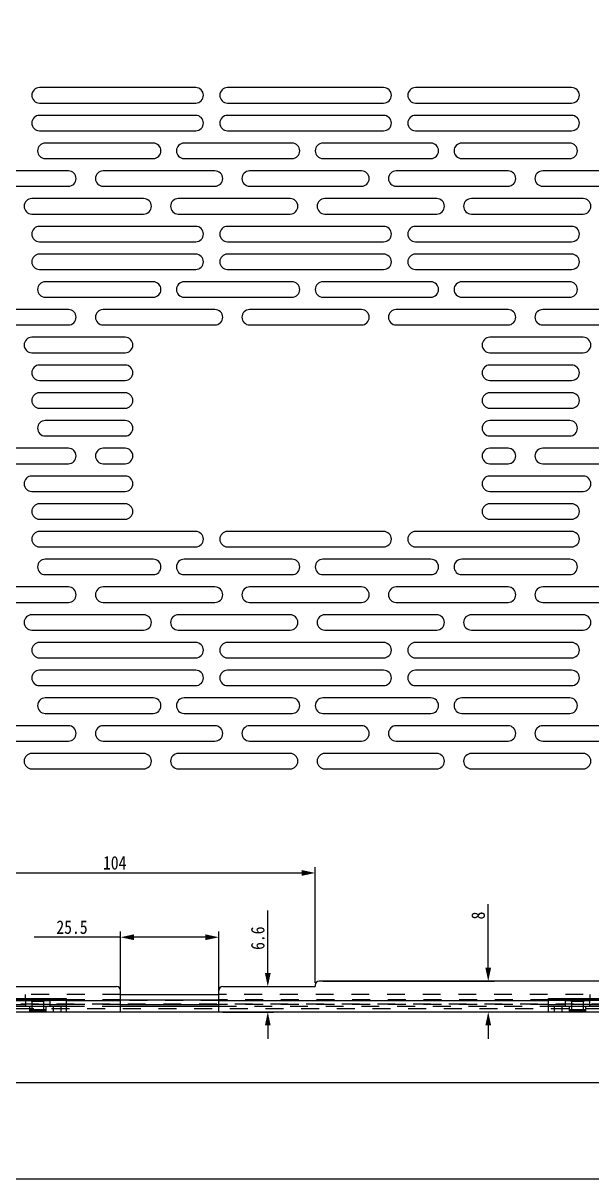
# Model space of a CAD drawing. Header units: millimetres. Extents: x -177 to 18421, y -5017 to 3255.
# Drawn here: x 14340.3 to 14487.8, y 1159.5 to 1459.4 of the extents above; entities that cross this region are included whole.
import ezdxf

# ---------------------------------------------------------------- set-up
doc = ezdxf.new("R2010")
doc.units = ezdxf.units.MM
doc.header["$LTSCALE"] = 46.255
doc.header["$PDMODE"] = 3
doc.header["$PDSIZE"] = 8
doc.linetypes.add('HIDDEN', pattern=[0.2, 0.1, -0.1])
doc.layers.get('0').update_dxf_attribs({"linetype": 'CONTINUOUS'})
doc.layers.get('Defpoints').update_dxf_attribs({"linetype": 'CONTINUOUS'})
for name, color, linetype in [('02___PRT_ALL_AXES', 7, 'CONTINUOUS'), ('03___PRT_ALL_CURVES', 7, 'CONTINUOUS'), ('DEFAULT_2', 8, 'HIDDEN')]:
    doc.layers.add(name, color=color, linetype=linetype)
doc.styles.get("Standard").update_dxf_attribs({"font": 'txt', "width": 0.85})
doc.dimstyles.new('DIMSTYLE_1', dxfattribs={"dimtxt": 3.5, "dimasz": 3.5, "dimexe": 1.5, "dimexo": 1, "dimgap": 0.875, "dimtad": 1, "dimdsep": 46, "dimtxsty": 'Standard', "dimblk": '_FILLED', "dimcen": 0.09, "dimadec": 0, "dimazin": 0, "dimtp": 0.01, "dimtm": 0.01, "dimtfac": 1, "dimtofl": 0, "dimtmove": 0, "dimatfit": 3, "dimldrblk": '_FILLED', "dimfxl": 0, "dimtolj": 1, "dimarcsym": 0})

# ---------------------------------------------------------------- blocks, each defined once
blk = doc.blocks.new('_FILLED')
at = {"color": 0, "linetype": 'ByBlock'}
blk.add_solid([(0, 0), (-1, 0.214), (-1, -0.214)], dxfattribs=at)
blk = doc.blocks.new('*D184')
at = {"color": 0, "linetype": 'Continuous', "lineweight": -2, "transparency": 16777216}
for p, q in [((14460.88, 1214.27), (14460.88, 1230.78)), ((14418.01, 1210.77), (14462.38, 1210.77)), ((14475.51, 1202.77), (14459.38, 1202.77)), ((14460.88, 1199.27), (14460.88, 1195.77))]:
    blk.add_line(p, q, dxfattribs=at)
at = {"layer": 'Defpoints', "color": 0, "linetype": 'Continuous', "transparency": 16777216}
for p in [(14417.01, 1210.77), (14460.88, 1202.77), (14476.51, 1202.77)]:
    blk.add_point(p, dxfattribs=at)
at = {"color": 0, "linetype": 'Continuous', "lineweight": -2, "transparency": 16777216, "xscale": 3.5, "yscale": 3.5, "zscale": 3.5}
for p, rotation in [((14460.88, 1210.77), 270), ((14460.88, 1202.77), 90)]:
    blk.add_blockref('_FILLED', p, dxfattribs=dict(at, rotation=rotation))
at = {"color": 0, "linetype": 'Continuous', "transparency": 16777216, "insert": (14456.5, 1226.79), "char_height": 3.5, "width": 4.25, "attachment_point": 1, "rotation": 90}
blk.add_mtext('\\A1;8', dxfattribs=at)
blk = doc.blocks.new('*D185')
at = {"color": 0, "linetype": 'Continuous', "lineweight": -2, "transparency": 16777216}
for p, q in [((14403.71, 1212.87), (14403.71, 1229.12)), ((14393.01, 1209.37), (14405.21, 1209.37)), ((14392.01, 1202.77), (14405.21, 1202.77)), ((14403.71, 1199.27), (14403.71, 1195.77))]:
    blk.add_line(p, q, dxfattribs=at)
at = {"layer": 'Defpoints', "color": 0, "linetype": 'Continuous', "transparency": 16777216}
for p in [(14392.01, 1209.37), (14403.71, 1209.37), (14391.01, 1202.77)]:
    blk.add_point(p, dxfattribs=at)
at = {"color": 0, "linetype": 'Continuous', "lineweight": -2, "transparency": 16777216, "xscale": 3.5, "yscale": 3.5, "zscale": 3.5}
for p, rotation in [((14403.71, 1209.37), 270), ((14403.71, 1202.77), 90)]:
    blk.add_blockref('_FILLED', p, dxfattribs=dict(at, rotation=rotation))
at = {"color": 0, "linetype": 'Continuous', "transparency": 16777216, "insert": (14399.34, 1218.89), "char_height": 3.5, "width": 12.75, "attachment_point": 1, "rotation": 90}
blk.add_mtext('\\A1;6.6', dxfattribs=at)
blk = doc.blocks.new('*D186')
at = {"color": 0, "linetype": 'Continuous', "lineweight": -2, "transparency": 16777216}
for p, q in [((14312.01, 1210.37), (14312.01, 1240.36)), ((14315.51, 1238.86), (14412.51, 1238.86)), ((14416.01, 1210.37), (14416.01, 1240.36))]:
    blk.add_line(p, q, dxfattribs=at)
at = {"layer": 'Defpoints', "color": 0, "linetype": 'Continuous', "transparency": 16777216}
for p in [(14416.01, 1238.86), (14312.01, 1209.37), (14416.01, 1209.37)]:
    blk.add_point(p, dxfattribs=at)
at = {"color": 0, "linetype": 'Continuous', "lineweight": -2, "transparency": 16777216, "xscale": 3.5, "yscale": 3.5, "zscale": 3.5, "rotation": 180}
blk.add_blockref('_FILLED', (14312.01, 1238.86), dxfattribs=at)
at = {"color": 0, "linetype": 'Continuous', "lineweight": -2, "transparency": 16777216, "xscale": 3.5, "yscale": 3.5, "zscale": 3.5}
blk.add_blockref('_FILLED', (14416.01, 1238.86), dxfattribs=at)
at = {"color": 0, "linetype": 'Continuous', "transparency": 16777216, "insert": (14364.01, 1243.24), "char_height": 3.5, "width": 12.75, "attachment_point": 2}
blk.add_mtext('\\A1;104', dxfattribs=at)
blk = doc.blocks.new('*D187')
at = {"color": 0, "linetype": 'Continuous', "lineweight": -2, "transparency": 16777216}
for p, q in [((14365.51, 1222.17), (14343.14, 1222.17)), ((14365.51, 1206.77), (14365.51, 1223.67)), ((14387.51, 1222.17), (14369.01, 1222.17)), ((14391.01, 1206.77), (14391.01, 1223.67))]:
    blk.add_line(p, q, dxfattribs=at)
at = {"layer": 'Defpoints', "color": 0, "linetype": 'Continuous', "transparency": 16777216}
for p in [(14391.01, 1222.17), (14365.51, 1205.77), (14391.01, 1205.77)]:
    blk.add_point(p, dxfattribs=at)
at = {"color": 0, "linetype": 'Continuous', "lineweight": -2, "transparency": 16777216, "xscale": 3.5, "yscale": 3.5, "zscale": 3.5, "rotation": 180}
blk.add_blockref('_FILLED', (14365.51, 1222.17), dxfattribs=at)
at = {"color": 0, "linetype": 'Continuous', "lineweight": -2, "transparency": 16777216, "xscale": 3.5, "yscale": 3.5, "zscale": 3.5}
blk.add_blockref('_FILLED', (14391.01, 1222.17), dxfattribs=at)
at = {"color": 0, "linetype": 'Continuous', "transparency": 16777216, "insert": (14356.98, 1226.55), "char_height": 3.5, "width": 17, "attachment_point": 3}
blk.add_mtext('\\A1;25.5', dxfattribs=at)

msp = doc.modelspace()

# ---------------------------------------------------------------- linework, layer by layer
at = {"color": 7, "linetype": 'Continuous'}
for p, q in [((14385.008, 1442.674), (14344.508, 1442.674)), ((14433.758, 1442.674), (14393.258, 1442.674)), ((14482.508, 1442.674), (14442.008, 1442.674)), ((14344.508, 1438.674), (14385.008, 1438.674)), ((14393.258, 1438.674), (14433.758, 1438.674)), ((14442.008, 1438.674), (14482.508, 1438.674)), ((14385.008, 1435.474), (14344.508, 1435.474)), ((14433.758, 1435.474), (14393.258, 1435.474)), ((14482.508, 1435.474), (14442.008, 1435.474)), ((14344.508, 1431.474), (14385.008, 1431.474)), ((14393.258, 1431.474), (14433.758, 1431.474)), ((14442.008, 1431.474), (14482.508, 1431.474)), ((14374.008, 1428.274), (14346.008, 1428.274)), ((14410.008, 1428.274), (14382.008, 1428.274)), ((14446.008, 1428.274), (14418.008, 1428.274)), ((14482.008, 1428.274), (14454.008, 1428.274)), ((14346.008, 1424.274), (14374.008, 1424.274)), ((14382.008, 1424.274), (14410.008, 1424.274)), ((14418.008, 1424.274), (14446.008, 1424.274)), ((14454.008, 1424.274), (14482.008, 1424.274)), ((14352.008, 1421.074), (14323.008, 1421.074)), ((14390.008, 1421.074), (14361.008, 1421.074)), ((14428.008, 1421.074), (14399.008, 1421.074)), ((14466.008, 1421.074), (14437.008, 1421.074)), ((14504.008, 1421.074), (14475.008, 1421.074)), ((14323.008, 1417.074), (14352.008, 1417.074)), ((14361.008, 1417.074), (14390.008, 1417.074)), ((14399.008, 1417.074), (14428.008, 1417.074)), ((14437.008, 1417.074), (14466.008, 1417.074)), ((14475.008, 1417.074), (14504.008, 1417.074)), ((14371.508, 1413.874), (14342.508, 1413.874)), ((14409.508, 1413.874), (14380.508, 1413.874)), ((14447.508, 1413.874), (14418.508, 1413.874)), ((14485.508, 1413.874), (14456.508, 1413.874)), ((14342.508, 1409.874), (14371.508, 1409.874)), ((14380.508, 1409.874), (14409.508, 1409.874)), ((14418.508, 1409.874), (14447.508, 1409.874)), ((14456.508, 1409.874), (14485.508, 1409.874)), ((14385.008, 1406.674), (14344.508, 1406.674)), ((14433.758, 1406.674), (14393.258, 1406.674)), ((14482.508, 1406.674), (14442.008, 1406.674)), ((14344.508, 1402.674), (14385.008, 1402.674)), ((14393.258, 1402.674), (14433.758, 1402.674)), ((14442.008, 1402.674), (14482.508, 1402.674)), ((14385.008, 1399.474), (14344.508, 1399.474)), ((14433.758, 1399.474), (14393.258, 1399.474)), ((14482.508, 1399.474), (14442.008, 1399.474)), ((14344.508, 1395.474), (14385.008, 1395.474)), ((14393.258, 1395.474), (14433.758, 1395.474)), ((14442.008, 1395.474), (14482.508, 1395.474)), ((14374.008, 1392.274), (14346.008, 1392.274)), ((14410.008, 1392.274), (14382.008, 1392.274)), ((14446.008, 1392.274), (14418.008, 1392.274)), ((14482.008, 1392.274), (14454.008, 1392.274)), ((14346.008, 1388.274), (14374.008, 1388.274)), ((14382.008, 1388.274), (14410.008, 1388.274)), ((14418.008, 1388.274), (14446.008, 1388.274)), ((14454.008, 1388.274), (14482.008, 1388.274)), ((14352.008, 1385.074), (14323.008, 1385.074)), ((14390.008, 1385.074), (14361.008, 1385.074)), ((14428.008, 1385.074), (14399.008, 1385.074)), ((14466.008, 1385.074), (14437.008, 1385.074)), ((14504.008, 1385.074), (14475.008, 1385.074)), ((14323.008, 1381.074), (14352.008, 1381.074)), ((14361.008, 1381.074), (14390.008, 1381.074)), ((14399.008, 1381.074), (14428.008, 1381.074)), ((14437.008, 1381.074), (14466.008, 1381.074)), ((14475.008, 1381.074), (14504.008, 1381.074)), ((14366.708, 1377.874), (14342.508, 1377.874)), ((14485.508, 1377.874), (14461.308, 1377.874)), ((14342.508, 1373.874), (14366.708, 1373.874)), ((14461.308, 1373.874), (14485.508, 1373.874)), ((14366.708, 1370.674), (14344.508, 1370.674)), ((14482.508, 1370.674), (14461.308, 1370.674)), ((14344.508, 1366.674), (14366.708, 1366.674)), ((14461.308, 1366.674), (14482.508, 1366.674)), ((14366.708, 1363.474), (14344.508, 1363.474)), ((14482.508, 1363.474), (14461.308, 1363.474)), ((14344.508, 1359.474), (14366.708, 1359.474)), ((14461.308, 1359.474), (14482.508, 1359.474)), ((14366.708, 1356.274), (14346.008, 1356.274)), ((14482.008, 1356.274), (14461.308, 1356.274)), ((14346.008, 1352.274), (14366.708, 1352.274)), ((14461.308, 1352.274), (14482.008, 1352.274)), ((14352.008, 1349.074), (14323.008, 1349.074)), ((14366.708, 1349.074), (14361.008, 1349.074)), ((14466.008, 1349.074), (14461.308, 1349.074)), ((14504.008, 1349.074), (14475.008, 1349.074)), ((14323.008, 1345.074), (14352.008, 1345.074)), ((14361.008, 1345.074), (14366.708, 1345.074)), ((14461.308, 1345.074), (14466.008, 1345.074)), ((14475.008, 1345.074), (14504.008, 1345.074)), ((14366.708, 1341.874), (14342.508, 1341.874)), ((14485.508, 1341.874), (14461.308, 1341.874)), ((14342.508, 1337.874), (14366.708, 1337.874)), ((14461.308, 1337.874), (14485.508, 1337.874)), ((14366.708, 1334.674), (14344.508, 1334.674)), ((14482.508, 1334.674), (14461.308, 1334.674)), ((14344.508, 1330.674), (14366.708, 1330.674)), ((14461.308, 1330.674), (14482.508, 1330.674)), ((14385.008, 1327.474), (14344.508, 1327.474)), ((14433.758, 1327.474), (14393.258, 1327.474)), ((14482.508, 1327.474), (14442.008, 1327.474)), ((14344.508, 1323.474), (14385.008, 1323.474)), ((14393.258, 1323.474), (14433.758, 1323.474)), ((14442.008, 1323.474), (14482.508, 1323.474)), ((14374.008, 1320.274), (14346.008, 1320.274)), ((14410.008, 1320.274), (14382.008, 1320.274)), ((14446.008, 1320.274), (14418.008, 1320.274)), ((14482.008, 1320.274), (14454.008, 1320.274)), ((14346.008, 1316.274), (14374.008, 1316.274)), ((14382.008, 1316.274), (14410.008, 1316.274)), ((14418.008, 1316.274), (14446.008, 1316.274)), ((14454.008, 1316.274), (14482.008, 1316.274)), ((14352.008, 1313.074), (14323.008, 1313.074)), ((14390.008, 1313.074), (14361.008, 1313.074)), ((14428.008, 1313.074), (14399.008, 1313.074)), ((14466.008, 1313.074), (14437.008, 1313.074)), ((14504.008, 1313.074), (14475.008, 1313.074)), ((14323.008, 1309.074), (14352.008, 1309.074)), ((14361.008, 1309.074), (14390.008, 1309.074)), ((14399.008, 1309.074), (14428.008, 1309.074)), ((14437.008, 1309.074), (14466.008, 1309.074)), ((14475.008, 1309.074), (14504.008, 1309.074)), ((14371.508, 1305.874), (14342.508, 1305.874)), ((14409.508, 1305.874), (14380.508, 1305.874)), ((14447.508, 1305.874), (14418.508, 1305.874)), ((14485.508, 1305.874), (14456.508, 1305.874)), ((14342.508, 1301.874), (14371.508, 1301.874)), ((14380.508, 1301.874), (14409.508, 1301.874)), ((14418.508, 1301.874), (14447.508, 1301.874)), ((14456.508, 1301.874), (14485.508, 1301.874)), ((14385.008, 1298.674), (14344.508, 1298.674)), ((14433.758, 1298.674), (14393.258, 1298.674)), ((14482.508, 1298.674), (14442.008, 1298.674)), ((14344.508, 1294.674), (14385.008, 1294.674)), ((14393.258, 1294.674), (14433.758, 1294.674)), ((14442.008, 1294.674), (14482.508, 1294.674)), ((14385.008, 1291.474), (14344.508, 1291.474)), ((14433.758, 1291.474), (14393.258, 1291.474)), ((14482.508, 1291.474), (14442.008, 1291.474)), ((14344.508, 1287.474), (14385.008, 1287.474)), ((14393.258, 1287.474), (14433.758, 1287.474)), ((14442.008, 1287.474), (14482.508, 1287.474)), ((14374.008, 1284.274), (14346.008, 1284.274)), ((14410.008, 1284.274), (14382.008, 1284.274)), ((14446.008, 1284.274), (14418.008, 1284.274)), ((14482.008, 1284.274), (14454.008, 1284.274)), ((14346.008, 1280.274), (14374.008, 1280.274)), ((14382.008, 1280.274), (14410.008, 1280.274)), ((14418.008, 1280.274), (14446.008, 1280.274)), ((14454.008, 1280.274), (14482.008, 1280.274)), ((14352.008, 1277.074), (14323.008, 1277.074)), ((14390.008, 1277.074), (14361.008, 1277.074)), ((14428.008, 1277.074), (14399.008, 1277.074)), ((14466.008, 1277.074), (14437.008, 1277.074)), ((14504.008, 1277.074), (14475.008, 1277.074)), ((14323.008, 1273.074), (14352.008, 1273.074)), ((14361.008, 1273.074), (14390.008, 1273.074)), ((14399.008, 1273.074), (14428.008, 1273.074)), ((14437.008, 1273.074), (14466.008, 1273.074)), ((14475.008, 1273.074), (14504.008, 1273.074)), ((14371.508, 1269.874), (14342.508, 1269.874)), ((14409.508, 1269.874), (14380.508, 1269.874)), ((14447.508, 1269.874), (14418.508, 1269.874)), ((14485.508, 1269.874), (14456.508, 1269.874)), ((14342.508, 1265.874), (14371.508, 1265.874)), ((14380.508, 1265.874), (14409.508, 1265.874)), ((14418.508, 1265.874), (14447.508, 1265.874)), ((14456.508, 1265.874), (14485.508, 1265.874)), ((14336.508, 1205.956), (14351.508, 1205.956)), ((14365.508, 1207.274), (14391.008, 1207.274)), ((14365.508, 1205.956), (14391.008, 1205.956)), ((14476.508, 1205.956), (14491.508, 1205.956)), ((14336.508, 1204.713), (14340.833, 1204.713)), ((14336.508, 1204.274), (14351.508, 1204.274)), ((14340.833, 1205.774), (14347.183, 1205.774)), ((14340.846, 1205.774), (14340.846, 1205.724)), ((14340.846, 1205.724), (14340.856, 1205.724)), ((14340.856, 1205.774), (14340.856, 1205.724)), ((14341.12, 1205.774), (14341.12, 1205.724)), ((14341.152, 1205.724), (14341.12, 1205.724)), ((14341.152, 1205.774), (14341.152, 1205.724)), ((14341.233, 1205.774), (14341.233, 1205.724)), ((14341.283, 1205.724), (14341.233, 1205.724)), ((14341.283, 1205.774), (14341.283, 1205.724)), ((14341.377, 1205.774), (14341.377, 1205.724)), ((14341.42, 1205.724), (14341.377, 1205.724)), ((14341.42, 1205.774), (14341.42, 1205.724)), ((14341.783, 1205.774), (14341.783, 1205.724)), ((14341.783, 1205.724), (14341.857, 1205.724)), ((14341.818, 1205.774), (14341.818, 1205.724)), ((14341.832, 1205.774), (14341.832, 1205.724)), ((14341.836, 1205.774), (14341.836, 1205.724)), ((14341.857, 1205.774), (14341.857, 1205.724)), ((14342.621, 1205.774), (14342.621, 1205.724)), ((14342.621, 1205.724), (14343.039, 1205.724)), ((14342.658, 1205.774), (14342.658, 1205.724)), ((14342.751, 1205.774), (14342.751, 1205.724)), ((14343.039, 1205.774), (14343.039, 1205.724)), ((14347.183, 1204.713), (14351.508, 1204.713)), ((14348.008, 1204.274), (14348.008, 1202.774)), ((14350.008, 1204.274), (14350.008, 1202.774)), ((14365.508, 1204.713), (14391.008, 1204.713)), ((14365.508, 1204.274), (14391.008, 1204.274)), ((14476.508, 1204.713), (14480.833, 1204.713)), ((14476.508, 1204.274), (14491.508, 1204.274)), ((14478.008, 1204.274), (14478.008, 1202.774)), ((14480.008, 1204.274), (14480.008, 1202.774)), ((14480.833, 1205.774), (14487.183, 1205.774)), ((14480.846, 1205.774), (14480.846, 1205.724)), ((14480.846, 1205.724), (14480.856, 1205.724)), ((14480.856, 1205.774), (14480.856, 1205.724)), ((14481.12, 1205.774), (14481.12, 1205.724)), ((14481.152, 1205.724), (14481.12, 1205.724)), ((14481.152, 1205.774), (14481.152, 1205.724)), ((14481.233, 1205.774), (14481.233, 1205.724)), ((14481.283, 1205.724), (14481.233, 1205.724)), ((14481.283, 1205.774), (14481.283, 1205.724)), ((14481.377, 1205.774), (14481.377, 1205.724)), ((14481.42, 1205.724), (14481.377, 1205.724)), ((14481.42, 1205.774), (14481.42, 1205.724)), ((14481.783, 1205.774), (14481.783, 1205.724)), ((14481.783, 1205.724), (14481.857, 1205.724)), ((14481.818, 1205.774), (14481.818, 1205.724)), ((14481.832, 1205.774), (14481.832, 1205.724)), ((14481.836, 1205.774), (14481.836, 1205.724)), ((14481.857, 1205.774), (14481.857, 1205.724)), ((14482.621, 1205.774), (14482.621, 1205.724)), ((14482.621, 1205.724), (14483.039, 1205.724)), ((14482.658, 1205.774), (14482.658, 1205.724)), ((14482.751, 1205.774), (14482.751, 1205.724)), ((14483.039, 1205.774), (14483.039, 1205.724)), ((14487.183, 1204.713), (14491.508, 1204.713)), ((13724.839, 1159.458), (15274.839, 1159.458))]:
    msp.add_line(p, q, dxfattribs=at)
at = {"color": 3, "linetype": 'Continuous'}
for p, q in [((14312.008, 1209.374), (14364.508, 1209.374)), ((14392.008, 1209.374), (14416.008, 1209.374)), ((14416.008, 1209.774), (14416.008, 1209.374)), ((14636.408, 1210.774), (14417.008, 1210.774)), ((14336.508, 1206.274), (14351.508, 1206.274)), ((14351.508, 1202.774), (14351.508, 1206.274)), ((14365.508, 1202.774), (14365.508, 1208.374)), ((14391.008, 1202.774), (14391.008, 1208.374)), ((14476.508, 1206.274), (14491.508, 1206.274)), ((14476.508, 1202.774), (14476.508, 1206.274)), ((14351.508, 1205.774), (14365.508, 1205.774)), ((14391.008, 1205.774), (14476.508, 1205.774)), ((14189.608, 1202.774), (14638.408, 1202.774))]:
    msp.add_line(p, q, dxfattribs=at)
at = {"color": 7, "linetype": 'Continuous'}
msp.add_lwpolyline([(13749.839, 1184.458), (15249.839, 1184.458), (15249.839, 2234.458), (13749.839, 2234.458)], close=True, dxfattribs=at)
for centre, start, end in [((14344.508, 1440.674), 90, 270), ((14385.008, 1440.674), 270, 90), ((14393.258, 1440.674), 90, 270), ((14433.758, 1440.674), 270, 90), ((14442.008, 1440.674), 90, 270), ((14482.508, 1440.674), 270, 90), ((14344.508, 1433.474), 90, 270), ((14385.008, 1433.474), 270, 90), ((14393.258, 1433.474), 90, 270), ((14433.758, 1433.474), 270, 90), ((14442.008, 1433.474), 90, 270), ((14482.508, 1433.474), 270, 90), ((14346.008, 1426.274), 90, 270), ((14374.008, 1426.274), 270, 90), ((14382.008, 1426.274), 90, 270), ((14410.008, 1426.274), 270, 90), ((14418.008, 1426.274), 90, 270), ((14446.008, 1426.274), 270, 90), ((14454.008, 1426.274), 90, 270), ((14482.008, 1426.274), 270, 90), ((14352.008, 1419.074), 270, 90), ((14361.008, 1419.074), 90, 270), ((14390.008, 1419.074), 270, 90), ((14399.008, 1419.074), 90, 270), ((14428.008, 1419.074), 270, 90), ((14437.008, 1419.074), 90, 270), ((14466.008, 1419.074), 270, 90), ((14475.008, 1419.074), 90, 270), ((14342.508, 1411.874), 90, 270), ((14371.508, 1411.874), 270, 90), ((14380.508, 1411.874), 90, 270), ((14409.508, 1411.874), 270, 90), ((14418.508, 1411.874), 90, 270), ((14447.508, 1411.874), 270, 90), ((14456.508, 1411.874), 90, 270), ((14485.508, 1411.874), 270, 90), ((14344.508, 1404.674), 90, 270), ((14385.008, 1404.674), 270, 90), ((14393.258, 1404.674), 90, 270), ((14433.758, 1404.674), 270, 90), ((14442.008, 1404.674), 90, 270), ((14482.508, 1404.674), 270, 90), ((14344.508, 1397.474), 90, 270), ((14385.008, 1397.474), 270, 90), ((14393.258, 1397.474), 90, 270), ((14433.758, 1397.474), 270, 90), ((14442.008, 1397.474), 90, 270), ((14482.508, 1397.474), 270, 90), ((14346.008, 1390.274), 90, 270), ((14374.008, 1390.274), 270, 90), ((14382.008, 1390.274), 90, 270), ((14410.008, 1390.274), 270, 90), ((14418.008, 1390.274), 90, 270), ((14446.008, 1390.274), 270, 90), ((14454.008, 1390.274), 90, 270), ((14482.008, 1390.274), 270, 90), ((14352.008, 1383.074), 270, 90), ((14361.008, 1383.074), 90, 270), ((14390.008, 1383.074), 270, 90), ((14399.008, 1383.074), 90, 270), ((14428.008, 1383.074), 270, 90), ((14437.008, 1383.074), 90, 270), ((14466.008, 1383.074), 270, 90), ((14475.008, 1383.074), 90, 270), ((14342.508, 1375.874), 90, 270), ((14366.708, 1375.874), 270, 90), ((14461.308, 1375.874), 90, 270), ((14485.508, 1375.874), 270, 90), ((14344.508, 1368.674), 90, 270), ((14366.708, 1368.674), 270, 90), ((14461.308, 1368.674), 90, 270), ((14482.508, 1368.674), 270, 90), ((14344.508, 1361.474), 90, 270), ((14366.708, 1361.474), 270, 90), ((14461.308, 1361.474), 90, 270), ((14482.508, 1361.474), 270, 90), ((14346.008, 1354.274), 90, 270), ((14366.708, 1354.274), 270, 90), ((14461.308, 1354.274), 90, 270), ((14482.008, 1354.274), 270, 90), ((14352.008, 1347.074), 270, 90), ((14361.008, 1347.074), 90, 270), ((14366.708, 1347.074), 270, 90), ((14461.308, 1347.074), 90, 270), ((14466.008, 1347.074), 270, 90), ((14475.008, 1347.074), 90, 270), ((14342.508, 1339.874), 90, 270), ((14366.708, 1339.874), 270, 90), ((14461.308, 1339.874), 90, 270), ((14485.508, 1339.874), 270, 90), ((14344.508, 1332.674), 90, 270), ((14366.708, 1332.674), 270, 90), ((14461.308, 1332.674), 90, 270), ((14482.508, 1332.674), 270, 90), ((14344.508, 1325.474), 90, 270), ((14385.008, 1325.474), 270, 90), ((14393.258, 1325.474), 90, 270), ((14433.758, 1325.474), 270, 90), ((14442.008, 1325.474), 90, 270), ((14482.508, 1325.474), 270, 90), ((14346.008, 1318.274), 90, 270), ((14374.008, 1318.274), 270, 90), ((14382.008, 1318.274), 90, 270), ((14410.008, 1318.274), 270, 90), ((14418.008, 1318.274), 90, 270), ((14446.008, 1318.274), 270, 90), ((14454.008, 1318.274), 90, 270), ((14482.008, 1318.274), 270, 90), ((14352.008, 1311.074), 270, 90), ((14361.008, 1311.074), 90, 270), ((14390.008, 1311.074), 270, 90), ((14399.008, 1311.074), 90, 270), ((14428.008, 1311.074), 270, 90), ((14437.008, 1311.074), 90, 270), ((14466.008, 1311.074), 270, 90), ((14475.008, 1311.074), 90, 270), ((14342.508, 1303.874), 90, 270), ((14371.508, 1303.874), 270, 90), ((14380.508, 1303.874), 90, 270), ((14409.508, 1303.874), 270, 90), ((14418.508, 1303.874), 90, 270), ((14447.508, 1303.874), 270, 90), ((14456.508, 1303.874), 90, 270), ((14485.508, 1303.874), 270, 90), ((14344.508, 1296.674), 90, 270), ((14385.008, 1296.674), 270, 90), ((14393.258, 1296.674), 90, 270), ((14433.758, 1296.674), 270, 90), ((14442.008, 1296.674), 90, 270), ((14482.508, 1296.674), 270, 90), ((14344.508, 1289.474), 90, 270), ((14385.008, 1289.474), 270, 90), ((14393.258, 1289.474), 90, 270), ((14433.758, 1289.474), 270, 90), ((14442.008, 1289.474), 90, 270), ((14482.508, 1289.474), 270, 90), ((14346.008, 1282.274), 90, 270), ((14374.008, 1282.274), 270, 90), ((14382.008, 1282.274), 90, 270), ((14410.008, 1282.274), 270, 90), ((14418.008, 1282.274), 90, 270), ((14446.008, 1282.274), 270, 90), ((14454.008, 1282.274), 90, 270), ((14482.008, 1282.274), 270, 90), ((14352.008, 1275.074), 270, 90), ((14361.008, 1275.074), 90, 270), ((14390.008, 1275.074), 270, 90), ((14399.008, 1275.074), 90, 270), ((14428.008, 1275.074), 270, 90), ((14437.008, 1275.074), 90, 270), ((14466.008, 1275.074), 270, 90), ((14475.008, 1275.074), 90, 270), ((14342.508, 1267.874), 90, 270), ((14371.508, 1267.874), 270, 90), ((14380.508, 1267.874), 90, 270), ((14409.508, 1267.874), 270, 90), ((14418.508, 1267.874), 90, 270), ((14447.508, 1267.874), 270, 90), ((14456.508, 1267.874), 90, 270), ((14485.508, 1267.874), 270, 90)]:
    msp.add_arc(centre, 2, start, end, dxfattribs=at)
at = {"color": 3, "linetype": 'Continuous'}
for centre, start, end in [((14364.508, 1208.374), 0, 90), ((14392.008, 1208.374), 90, 180), ((14417.008, 1209.774), 90, 180)]:
    msp.add_arc(centre, 1, start, end, dxfattribs=at)
at = {"layer": '02___PRT_ALL_AXES', "color": 7, "linetype": 'Continuous'}
for p, q in [((14340.833, 1205.774), (14340.833, 1204.274)), ((14347.183, 1205.774), (14347.183, 1204.274)), ((14480.833, 1205.774), (14480.833, 1204.274)), ((14487.183, 1205.774), (14487.183, 1204.274))]:
    msp.add_line(p, q, dxfattribs=at)
at = {"layer": '02___PRT_ALL_AXES', "color": 8, "linetype": 'HIDDEN'}
for p, q in [((14340.833, 1204.274), (14347.183, 1204.274)), ((14341.898, 1204.274), (14341.898, 1203.424)), ((14341.898, 1203.424), (14346.118, 1203.424)), ((14342.098, 1203.424), (14341.898, 1203.034)), ((14341.898, 1203.034), (14346.118, 1203.034)), ((14341.898, 1203.034), (14341.898, 1202.904)), ((14341.898, 1202.904), (14346.118, 1202.904)), ((14341.908, 1204.274), (14341.908, 1202.774)), ((14342.508, 1205.474), (14342.508, 1202.904)), ((14345.508, 1205.474), (14345.508, 1202.904)), ((14346.118, 1203.034), (14345.918, 1203.424)), ((14346.108, 1204.274), (14346.108, 1202.774)), ((14346.118, 1204.274), (14346.118, 1203.424)), ((14346.118, 1203.034), (14346.118, 1202.904)), ((14480.833, 1204.274), (14487.183, 1204.274)), ((14481.898, 1204.274), (14481.898, 1203.424)), ((14481.898, 1203.424), (14486.118, 1203.424)), ((14482.098, 1203.424), (14481.898, 1203.034)), ((14481.898, 1203.034), (14486.118, 1203.034)), ((14481.898, 1203.034), (14481.898, 1202.904)), ((14481.898, 1202.904), (14486.118, 1202.904)), ((14481.908, 1204.274), (14481.908, 1202.774)), ((14482.508, 1205.474), (14482.508, 1202.904)), ((14485.508, 1205.474), (14485.508, 1202.904)), ((14486.118, 1203.034), (14485.918, 1203.424)), ((14486.108, 1204.274), (14486.108, 1202.774)), ((14486.118, 1204.274), (14486.118, 1203.424)), ((14486.118, 1203.034), (14486.118, 1202.904)), ((14341.908, 1202.774), (14346.108, 1202.774)), ((14481.908, 1202.774), (14486.108, 1202.774))]:
    msp.add_line(p, q, dxfattribs=at)
at = {"layer": '03___PRT_ALL_CURVES', "color": 8, "linetype": 'HIDDEN'}
for p, q in [((14346.108, 1202.774), (14341.908, 1202.774)), ((14486.108, 1202.774), (14481.908, 1202.774))]:
    msp.add_line(p, q, dxfattribs=at)
at = {"layer": 'DEFAULT_2', "color": 8, "linetype": 'HIDDEN'}
for p, q in [((14365.508, 1207.274), (14277.751, 1207.274)), ((14340.758, 1207.274), (14340.758, 1205.774)), ((14365.508, 1205.956), (14351.508, 1205.956)), ((14550.266, 1207.274), (14391.008, 1207.274)), ((14476.508, 1205.956), (14391.008, 1205.956)), ((14487.258, 1207.274), (14487.258, 1205.774)), ((14282.872, 1203.653), (14545.145, 1203.653)), ((14284.115, 1204.895), (14543.904, 1204.895)), ((14336.508, 1205.774), (14340.833, 1205.774)), ((14347.183, 1204.713), (14340.833, 1204.713)), ((14340.856, 1205.724), (14341.12, 1205.724)), ((14340.86, 1205.774), (14340.86, 1205.724)), ((14340.884, 1205.774), (14340.884, 1205.724)), ((14340.917, 1205.774), (14340.917, 1205.724)), ((14340.931, 1205.774), (14340.931, 1205.724)), ((14340.972, 1205.774), (14340.972, 1205.724)), ((14340.983, 1205.774), (14340.983, 1205.724)), ((14340.988, 1205.774), (14340.988, 1205.724)), ((14341.009, 1205.774), (14341.009, 1205.724)), ((14341.019, 1205.774), (14341.019, 1205.724)), ((14341.021, 1205.774), (14341.021, 1205.724)), ((14341.048, 1205.774), (14341.048, 1205.724)), ((14341.056, 1205.774), (14341.056, 1205.724)), ((14341.102, 1205.774), (14341.102, 1205.724)), ((14341.109, 1205.774), (14341.109, 1205.724)), ((14341.11, 1205.774), (14341.11, 1205.724)), ((14341.122, 1205.774), (14341.122, 1205.724)), ((14341.152, 1205.724), (14341.233, 1205.724)), ((14341.185, 1205.774), (14341.185, 1205.724)), ((14341.214, 1205.774), (14341.214, 1205.724)), ((14341.246, 1205.774), (14341.246, 1205.724)), ((14341.283, 1205.724), (14341.377, 1205.724)), ((14341.284, 1205.774), (14341.284, 1205.724)), ((14341.292, 1205.774), (14341.292, 1205.724)), ((14341.296, 1205.774), (14341.296, 1205.724)), ((14341.297, 1205.774), (14341.297, 1205.724)), ((14341.3, 1205.774), (14341.3, 1205.724)), ((14341.308, 1205.774), (14341.308, 1205.724)), ((14341.345, 1205.774), (14341.345, 1205.724)), ((14341.35, 1205.774), (14341.35, 1205.724)), ((14341.356, 1205.774), (14341.356, 1205.724)), ((14341.376, 1205.774), (14341.376, 1205.724)), ((14341.397, 1205.774), (14341.397, 1205.724)), ((14341.413, 1205.774), (14341.413, 1205.724)), ((14341.419, 1205.774), (14341.419, 1205.724)), ((14341.42, 1205.724), (14341.783, 1205.724)), ((14341.424, 1205.774), (14341.424, 1205.724)), ((14341.427, 1205.774), (14341.427, 1205.724)), ((14341.436, 1205.774), (14341.436, 1205.724)), ((14341.456, 1205.774), (14341.456, 1205.724)), ((14341.475, 1205.774), (14341.475, 1205.724)), ((14341.508, 1205.774), (14341.508, 1205.724)), ((14341.537, 1205.774), (14341.537, 1205.724)), ((14341.579, 1205.774), (14341.579, 1205.724)), ((14341.592, 1205.774), (14341.592, 1205.724)), ((14341.626, 1205.774), (14341.626, 1205.724)), ((14341.634, 1205.774), (14341.634, 1205.724)), ((14341.644, 1205.774), (14341.644, 1205.724)), ((14341.667, 1205.774), (14341.667, 1205.724)), ((14341.678, 1205.774), (14341.678, 1205.724)), ((14341.69, 1205.774), (14341.69, 1205.724)), ((14341.696, 1205.774), (14341.696, 1205.724)), ((14341.706, 1205.774), (14341.706, 1205.724)), ((14341.715, 1205.774), (14341.715, 1205.724)), ((14341.723, 1205.774), (14341.723, 1205.724)), ((14341.755, 1205.774), (14341.755, 1205.724)), ((14341.758, 1205.774), (14341.758, 1205.724)), ((14341.762, 1205.774), (14341.762, 1205.724)), ((14341.768, 1205.774), (14341.768, 1205.724)), ((14341.776, 1205.774), (14341.776, 1205.724)), ((14341.816, 1205.774), (14341.816, 1205.724)), ((14341.827, 1205.774), (14341.827, 1205.724)), ((14341.834, 1205.774), (14341.834, 1205.724)), ((14341.842, 1205.774), (14341.842, 1205.724)), ((14341.843, 1205.774), (14341.843, 1205.724)), ((14341.849, 1205.774), (14341.849, 1205.724)), ((14341.857, 1205.724), (14342.621, 1205.724)), ((14341.864, 1205.774), (14341.864, 1205.724)), ((14341.866, 1205.774), (14341.866, 1205.724)), ((14341.907, 1205.774), (14341.907, 1205.724)), ((14341.921, 1205.774), (14341.921, 1205.724)), ((14341.973, 1205.774), (14341.973, 1205.724)), ((14341.974, 1205.774), (14341.974, 1205.724)), ((14341.98, 1205.774), (14341.98, 1205.724)), ((14342.013, 1205.774), (14342.013, 1205.724)), ((14342.029, 1205.774), (14342.029, 1205.724)), ((14342.03, 1205.774), (14342.03, 1205.724)), ((14342.052, 1205.774), (14342.052, 1205.724)), ((14342.061, 1205.774), (14342.061, 1205.724)), ((14342.091, 1205.774), (14342.091, 1205.724)), ((14342.099, 1205.774), (14342.099, 1205.724)), ((14342.125, 1205.774), (14342.125, 1205.724)), ((14342.144, 1205.774), (14342.144, 1205.724)), ((14342.158, 1205.774), (14342.158, 1205.724)), ((14342.161, 1205.774), (14342.161, 1205.724)), ((14342.183, 1205.774), (14342.183, 1205.724)), ((14342.194, 1205.774), (14342.194, 1205.724)), ((14342.198, 1205.774), (14342.198, 1205.724)), ((14342.2, 1205.774), (14342.2, 1205.724)), ((14342.203, 1205.774), (14342.203, 1205.724)), ((14342.508, 1205.474), (14342.208, 1205.774)), ((14342.218, 1205.774), (14342.218, 1205.724)), ((14342.219, 1205.774), (14342.219, 1205.724)), ((14342.239, 1205.774), (14342.239, 1205.724)), ((14342.253, 1205.774), (14342.253, 1205.724)), ((14342.262, 1205.774), (14342.262, 1205.724)), ((14342.263, 1205.774), (14342.263, 1205.724)), ((14342.274, 1205.774), (14342.274, 1205.724)), ((14342.279, 1205.774), (14342.279, 1205.724)), ((14342.301, 1205.774), (14342.301, 1205.724)), ((14342.303, 1205.774), (14342.303, 1205.724)), ((14342.343, 1205.774), (14342.343, 1205.724)), ((14342.351, 1205.774), (14342.351, 1205.724)), ((14342.357, 1205.774), (14342.357, 1205.724)), ((14342.358, 1205.774), (14342.358, 1205.724)), ((14342.405, 1205.774), (14342.405, 1205.724)), ((14342.418, 1205.774), (14342.418, 1205.724)), ((14342.421, 1205.774), (14342.421, 1205.724)), ((14342.422, 1205.774), (14342.422, 1205.724)), ((14342.427, 1205.774), (14342.427, 1205.724)), ((14342.454, 1205.774), (14342.454, 1205.724)), ((14342.457, 1205.774), (14342.457, 1205.724)), ((14342.473, 1205.774), (14342.473, 1205.724)), ((14342.478, 1205.774), (14342.478, 1205.724)), ((14342.483, 1205.774), (14342.483, 1205.724)), ((14342.485, 1205.774), (14342.485, 1205.724)), ((14342.5, 1205.774), (14342.5, 1205.724)), ((14342.502, 1205.774), (14342.502, 1205.724)), ((14345.508, 1205.474), (14342.508, 1205.474)), ((14342.508, 1205.474), (14342.508, 1202.904)), ((14342.518, 1205.774), (14342.518, 1205.724)), ((14342.552, 1205.774), (14342.552, 1205.724)), ((14342.567, 1205.774), (14342.567, 1205.724)), ((14342.57, 1205.774), (14342.57, 1205.724)), ((14342.574, 1205.774), (14342.574, 1205.724)), ((14342.626, 1205.774), (14342.626, 1205.724)), ((14342.915, 1205.774), (14342.915, 1205.724)), ((14342.958, 1205.774), (14342.958, 1205.724)), ((14342.973, 1205.774), (14342.973, 1205.724)), ((14343.02, 1205.774), (14343.02, 1205.724)), ((14343.036, 1205.774), (14343.036, 1205.724)), ((14343.039, 1205.724), (14343.341, 1205.724)), ((14343.071, 1205.774), (14343.071, 1205.724)), ((14343.076, 1205.774), (14343.076, 1205.724)), ((14343.099, 1205.774), (14343.099, 1205.724)), ((14343.137, 1205.774), (14343.137, 1205.724)), ((14343.181, 1205.774), (14343.181, 1205.724)), ((14343.183, 1205.774), (14343.183, 1205.724)), ((14343.188, 1205.774), (14343.188, 1205.724)), ((14343.215, 1205.774), (14343.215, 1205.724)), ((14343.233, 1205.774), (14343.233, 1205.724)), ((14343.234, 1205.774), (14343.234, 1205.724)), ((14343.236, 1205.774), (14343.236, 1205.724)), ((14343.252, 1205.774), (14343.252, 1205.724)), ((14343.252, 1205.774), (14343.252, 1205.724)), ((14343.262, 1205.774), (14343.262, 1205.724)), ((14343.296, 1205.774), (14343.296, 1205.724)), ((14343.305, 1205.774), (14343.305, 1205.724)), ((14343.321, 1205.774), (14343.321, 1205.724)), ((14343.326, 1205.774), (14343.326, 1205.724)), ((14343.341, 1205.774), (14343.341, 1205.724)), ((14345.508, 1205.474), (14345.808, 1205.774)), ((14345.508, 1205.474), (14345.508, 1202.904)), ((14351.508, 1205.774), (14347.183, 1205.774)), ((14365.508, 1204.713), (14351.508, 1204.713)), ((14351.508, 1204.274), (14365.508, 1204.274)), ((14391.008, 1205.774), (14365.508, 1205.774)), ((14476.508, 1204.713), (14391.008, 1204.713)), ((14391.008, 1204.274), (14476.508, 1204.274)), ((14480.833, 1205.774), (14476.508, 1205.774)), ((14487.183, 1204.713), (14480.833, 1204.713)), ((14480.856, 1205.724), (14481.12, 1205.724)), ((14480.86, 1205.774), (14480.86, 1205.724)), ((14480.884, 1205.774), (14480.884, 1205.724)), ((14480.917, 1205.774), (14480.917, 1205.724)), ((14480.931, 1205.774), (14480.931, 1205.724)), ((14480.972, 1205.774), (14480.972, 1205.724)), ((14480.983, 1205.774), (14480.983, 1205.724)), ((14480.988, 1205.774), (14480.988, 1205.724)), ((14481.009, 1205.774), (14481.009, 1205.724)), ((14481.019, 1205.774), (14481.019, 1205.724)), ((14481.021, 1205.774), (14481.021, 1205.724)), ((14481.048, 1205.774), (14481.048, 1205.724)), ((14481.056, 1205.774), (14481.056, 1205.724)), ((14481.102, 1205.774), (14481.102, 1205.724)), ((14481.109, 1205.774), (14481.109, 1205.724)), ((14481.11, 1205.774), (14481.11, 1205.724)), ((14481.122, 1205.774), (14481.122, 1205.724)), ((14481.152, 1205.724), (14481.233, 1205.724)), ((14481.185, 1205.774), (14481.185, 1205.724)), ((14481.214, 1205.774), (14481.214, 1205.724)), ((14481.246, 1205.774), (14481.246, 1205.724)), ((14481.283, 1205.724), (14481.377, 1205.724)), ((14481.284, 1205.774), (14481.284, 1205.724)), ((14481.292, 1205.774), (14481.292, 1205.724)), ((14481.296, 1205.774), (14481.296, 1205.724)), ((14481.297, 1205.774), (14481.297, 1205.724)), ((14481.3, 1205.774), (14481.3, 1205.724)), ((14481.308, 1205.774), (14481.308, 1205.724)), ((14481.345, 1205.774), (14481.345, 1205.724)), ((14481.35, 1205.774), (14481.35, 1205.724)), ((14481.356, 1205.774), (14481.356, 1205.724)), ((14481.376, 1205.774), (14481.376, 1205.724)), ((14481.397, 1205.774), (14481.397, 1205.724)), ((14481.413, 1205.774), (14481.413, 1205.724)), ((14481.419, 1205.774), (14481.419, 1205.724)), ((14481.42, 1205.724), (14481.783, 1205.724)), ((14481.424, 1205.774), (14481.424, 1205.724)), ((14481.427, 1205.774), (14481.427, 1205.724)), ((14481.436, 1205.774), (14481.436, 1205.724)), ((14481.456, 1205.774), (14481.456, 1205.724)), ((14481.475, 1205.774), (14481.475, 1205.724)), ((14481.508, 1205.774), (14481.508, 1205.724)), ((14481.537, 1205.774), (14481.537, 1205.724)), ((14481.579, 1205.774), (14481.579, 1205.724)), ((14481.592, 1205.774), (14481.592, 1205.724)), ((14481.626, 1205.774), (14481.626, 1205.724)), ((14481.634, 1205.774), (14481.634, 1205.724)), ((14481.644, 1205.774), (14481.644, 1205.724)), ((14481.667, 1205.774), (14481.667, 1205.724)), ((14481.678, 1205.774), (14481.678, 1205.724)), ((14481.69, 1205.774), (14481.69, 1205.724)), ((14481.696, 1205.774), (14481.696, 1205.724)), ((14481.706, 1205.774), (14481.706, 1205.724)), ((14481.715, 1205.774), (14481.715, 1205.724)), ((14481.723, 1205.774), (14481.723, 1205.724)), ((14481.755, 1205.774), (14481.755, 1205.724)), ((14481.758, 1205.774), (14481.758, 1205.724)), ((14481.762, 1205.774), (14481.762, 1205.724)), ((14481.768, 1205.774), (14481.768, 1205.724)), ((14481.776, 1205.774), (14481.776, 1205.724)), ((14481.816, 1205.774), (14481.816, 1205.724)), ((14481.827, 1205.774), (14481.827, 1205.724)), ((14481.834, 1205.774), (14481.834, 1205.724)), ((14481.842, 1205.774), (14481.842, 1205.724)), ((14481.843, 1205.774), (14481.843, 1205.724)), ((14481.849, 1205.774), (14481.849, 1205.724)), ((14481.857, 1205.724), (14482.621, 1205.724)), ((14481.864, 1205.774), (14481.864, 1205.724)), ((14481.866, 1205.774), (14481.866, 1205.724)), ((14481.907, 1205.774), (14481.907, 1205.724)), ((14481.921, 1205.774), (14481.921, 1205.724)), ((14481.973, 1205.774), (14481.973, 1205.724)), ((14481.974, 1205.774), (14481.974, 1205.724)), ((14481.98, 1205.774), (14481.98, 1205.724)), ((14482.013, 1205.774), (14482.013, 1205.724)), ((14482.029, 1205.774), (14482.029, 1205.724)), ((14482.03, 1205.774), (14482.03, 1205.724)), ((14482.052, 1205.774), (14482.052, 1205.724)), ((14482.061, 1205.774), (14482.061, 1205.724)), ((14482.091, 1205.774), (14482.091, 1205.724)), ((14482.099, 1205.774), (14482.099, 1205.724)), ((14482.125, 1205.774), (14482.125, 1205.724)), ((14482.144, 1205.774), (14482.144, 1205.724)), ((14482.158, 1205.774), (14482.158, 1205.724)), ((14482.161, 1205.774), (14482.161, 1205.724)), ((14482.183, 1205.774), (14482.183, 1205.724)), ((14482.194, 1205.774), (14482.194, 1205.724)), ((14482.198, 1205.774), (14482.198, 1205.724)), ((14482.2, 1205.774), (14482.2, 1205.724)), ((14482.203, 1205.774), (14482.203, 1205.724)), ((14482.508, 1205.474), (14482.208, 1205.774)), ((14482.218, 1205.774), (14482.218, 1205.724)), ((14482.219, 1205.774), (14482.219, 1205.724)), ((14482.239, 1205.774), (14482.239, 1205.724)), ((14482.253, 1205.774), (14482.253, 1205.724)), ((14482.262, 1205.774), (14482.262, 1205.724)), ((14482.263, 1205.774), (14482.263, 1205.724)), ((14482.274, 1205.774), (14482.274, 1205.724)), ((14482.279, 1205.774), (14482.279, 1205.724)), ((14482.301, 1205.774), (14482.301, 1205.724)), ((14482.303, 1205.774), (14482.303, 1205.724)), ((14482.343, 1205.774), (14482.343, 1205.724)), ((14482.351, 1205.774), (14482.351, 1205.724)), ((14482.357, 1205.774), (14482.357, 1205.724)), ((14482.358, 1205.774), (14482.358, 1205.724)), ((14482.405, 1205.774), (14482.405, 1205.724)), ((14482.418, 1205.774), (14482.418, 1205.724)), ((14482.421, 1205.774), (14482.421, 1205.724)), ((14482.422, 1205.774), (14482.422, 1205.724)), ((14482.427, 1205.774), (14482.427, 1205.724)), ((14482.454, 1205.774), (14482.454, 1205.724)), ((14482.457, 1205.774), (14482.457, 1205.724)), ((14482.473, 1205.774), (14482.473, 1205.724)), ((14482.478, 1205.774), (14482.478, 1205.724)), ((14482.483, 1205.774), (14482.483, 1205.724)), ((14482.485, 1205.774), (14482.485, 1205.724)), ((14482.5, 1205.774), (14482.5, 1205.724)), ((14482.502, 1205.774), (14482.502, 1205.724)), ((14485.508, 1205.474), (14482.508, 1205.474)), ((14482.508, 1205.474), (14482.508, 1202.904)), ((14482.518, 1205.774), (14482.518, 1205.724)), ((14482.552, 1205.774), (14482.552, 1205.724)), ((14482.567, 1205.774), (14482.567, 1205.724)), ((14482.57, 1205.774), (14482.57, 1205.724)), ((14482.574, 1205.774), (14482.574, 1205.724)), ((14482.626, 1205.774), (14482.626, 1205.724)), ((14482.915, 1205.774), (14482.915, 1205.724)), ((14482.958, 1205.774), (14482.958, 1205.724)), ((14482.973, 1205.774), (14482.973, 1205.724)), ((14483.02, 1205.774), (14483.02, 1205.724)), ((14483.036, 1205.774), (14483.036, 1205.724)), ((14483.039, 1205.724), (14483.341, 1205.724)), ((14483.071, 1205.774), (14483.071, 1205.724)), ((14483.076, 1205.774), (14483.076, 1205.724)), ((14483.099, 1205.774), (14483.099, 1205.724)), ((14483.137, 1205.774), (14483.137, 1205.724)), ((14483.181, 1205.774), (14483.181, 1205.724)), ((14483.183, 1205.774), (14483.183, 1205.724)), ((14483.188, 1205.774), (14483.188, 1205.724)), ((14483.215, 1205.774), (14483.215, 1205.724)), ((14483.233, 1205.774), (14483.233, 1205.724)), ((14483.234, 1205.774), (14483.234, 1205.724)), ((14483.236, 1205.774), (14483.236, 1205.724)), ((14483.252, 1205.774), (14483.252, 1205.724)), ((14483.252, 1205.774), (14483.252, 1205.724)), ((14483.262, 1205.774), (14483.262, 1205.724)), ((14483.296, 1205.774), (14483.296, 1205.724)), ((14483.305, 1205.774), (14483.305, 1205.724)), ((14483.321, 1205.774), (14483.321, 1205.724)), ((14483.326, 1205.774), (14483.326, 1205.724)), ((14483.341, 1205.774), (14483.341, 1205.724)), ((14485.508, 1205.474), (14485.808, 1205.774)), ((14485.508, 1205.474), (14485.508, 1202.904)), ((14491.508, 1205.774), (14487.183, 1205.774))]:
    msp.add_line(p, q, dxfattribs=at)

# ---------------------------------------------------------------- dimensions: what is measured, and where the dimension line sits
at = {"color": 2, "linetype": 'Continuous'}
for base, p1, p2, picture, middle in [((14416.008, 1238.863), (14312.008, 1209.374), (14416.008, 1209.374), '*D186', (14364.008, 1238.863)), ((14391.008, 1222.171), (14365.508, 1205.774), (14391.008, 1205.774), '*D187', (14348.478, 1222.171))]:
    dim = msp.add_linear_dim(base=base, p1=p1, p2=p2, dimstyle='DIMSTYLE_1', dxfattribs=at)
    dim.commit()
    dim.dimension.update_dxf_attribs({"geometry": picture, "text_midpoint": middle, "dimtype": 160})
for base, p1, p2, angle, picture, middle in [((14403.71, 1209.374), (14391.008, 1202.774), (14392.008, 1209.374), 90, '*D185', (14403.71, 1225.269)), ((14460.877, 1202.774), (14417.008, 1210.774), (14476.508, 1202.774), 270, '*D184', (14460.877, 1228.911))]:
    dim = msp.add_linear_dim(base=base, p1=p1, p2=p2, angle=angle, dimstyle='DIMSTYLE_1', dxfattribs=at)
    dim.commit()
    dim.dimension.update_dxf_attribs({"geometry": picture, "text_midpoint": middle, "dimtype": 160})

doc.saveas('drawing.dxf')
